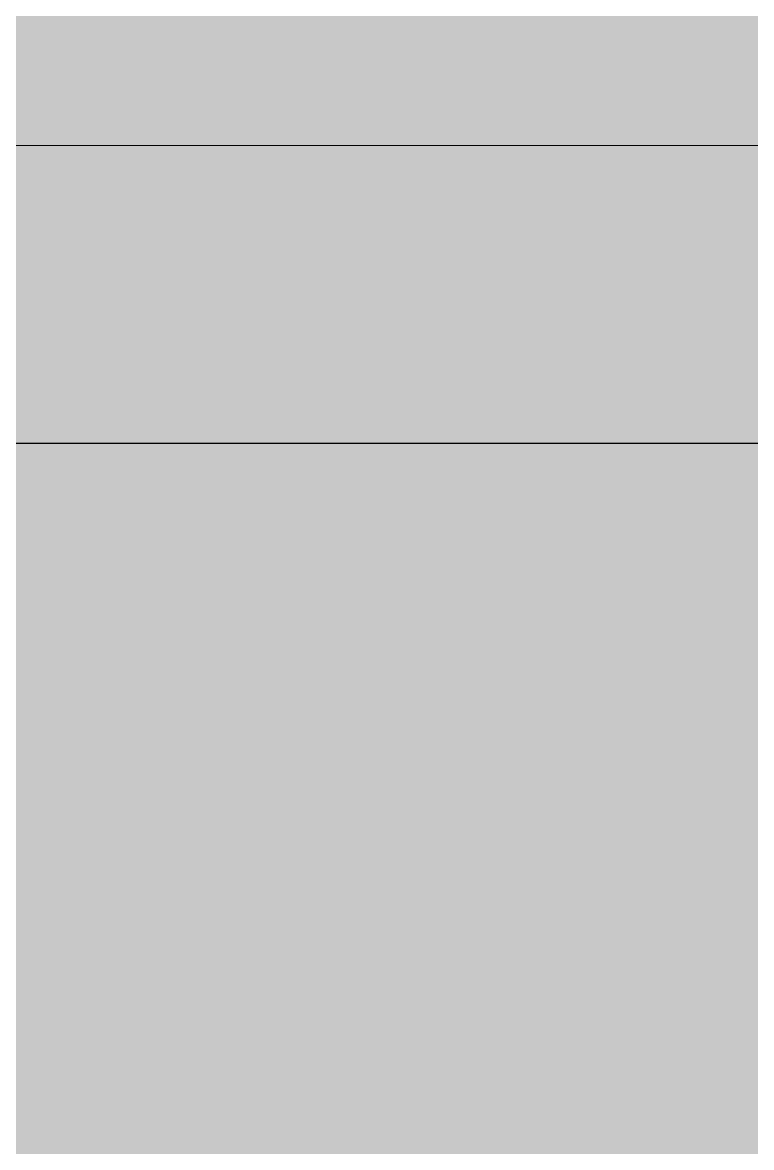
# Model space of a CAD drawing. Header units: inches. Extents: x 21035 to 27109, y -23277 to -20247.
# Drawn here: x 22799.655 to 22800.42, y -22799.354 to -22798.174 of the extents above; entities that cross this region are included whole.
import ezdxf

# ---------------------------------------------------------------- set-up
doc = ezdxf.new("R2010")
doc.units = ezdxf.units.IN
doc.header["$MEASUREMENT"] = 0
doc.layers.add('A-WALL', color=113, linetype='Continuous', lineweight=9)
doc.layers.add('S-BEAM', color=12, linetype='Continuous', lineweight=9)

# ---------------------------------------------------------------- blocks, each defined once
blk = doc.blocks.new('Dimension Lumber - 5_5 x 7_5 Glulam-1403170-RCP - First Floor')
at = {"layer": 'S-BEAM'}
blk.add_hatch(color=256, dxfattribs=at).paths.add_polyline_path([(22799.3902, -22858.7393), (22804.8902, -22858.7393), (22804.8902, -22798.6153), (22799.3902, -22798.6153), (22799.3902, -22801.5089)], flags=0)

msp = doc.modelspace()

# ---------------------------------------------------------------- hatches: boundary and pattern name
at = {"layer": 'A-WALL', "lineweight": 5}
h = msp.add_hatch(color=256, dxfattribs=at)
h.paths.add_polyline_path([(22398.4046, -22798.3028), (22420.0777, -22798.3028), (22420.0777, -22796.8028), (22314.0152, -22796.8028), (22314.0152, -22798.3028), (22380.8583, -22798.3028)], flags=0)
h.paths.add_polyline_path([(22766.8785, -22798.3028), (22810.7027, -22798.3028), (22810.7027, -22796.8028), (22458.7652, -22796.8028), (22458.7652, -22798.3028), (22749.3321, -22798.3028)], flags=0)
at = {"layer": 'A-WALL'}
h = msp.add_hatch(color=256, dxfattribs=at)
h.paths.add_polyline_path([(22486.1365, -22798.6153), (22810.7027, -22798.6153), (22810.7027, -22798.3028), (22458.7652, -22798.3028), (22458.7652, -22798.6153), (22468.5901, -22798.6153)], flags=0)
h.paths.add_polyline_path([(22363.3119, -22798.6153), (22420.0777, -22798.6153), (22420.0777, -22798.3028), (22314.0152, -22798.3028), (22314.0152, -22798.6153), (22345.7655, -22798.6153)], flags=0)

# ---------------------------------------------------------------- linework, layer by layer
msp.add_line((22458.7652, -22798.3028), (22810.7027, -22798.3028), dxfattribs=at)
at = {"layer": 'A-WALL', "lineweight": 25}
msp.add_line((22810.7027, -22798.6153), (22458.7652, -22798.6153), dxfattribs=at)

# ---------------------------------------------------------------- block references
at = {"layer": 'S-BEAM'}
msp.add_blockref('Dimension Lumber - 5_5 x 7_5 Glulam-1403170-RCP - First Floor', (0, 0), dxfattribs=at)

doc.saveas('drawing.dxf')
